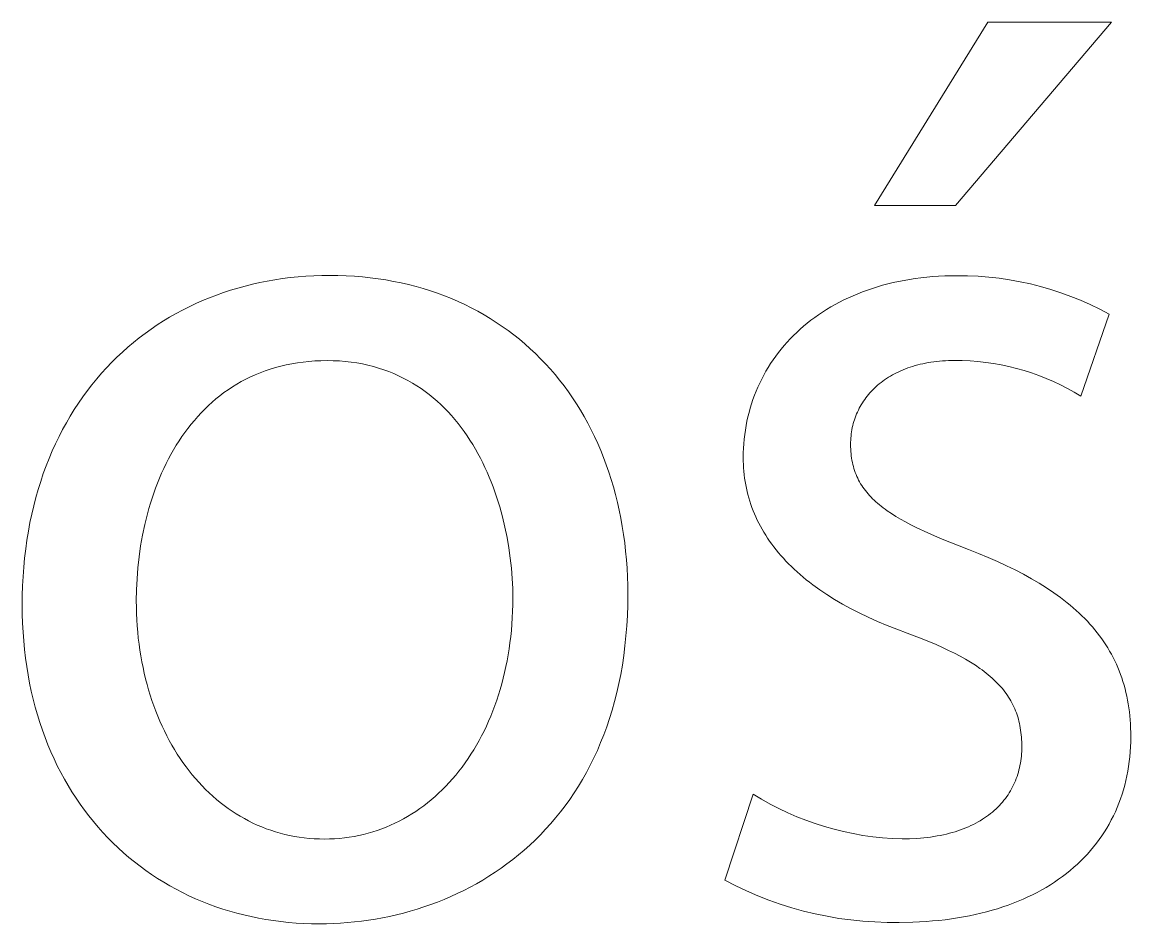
# Model space of a CAD drawing. Header units: millimetres. Extents: x -1421 to 3505, y -683 to 2759.
# Drawn here: x 2267.83 to 2310.52, y -600.79 to -566.07 of the extents above; entities that cross this region are included whole.
import ezdxf

# ---------------------------------------------------------------- set-up
doc = ezdxf.new("R2010")
doc.units = ezdxf.units.MM
doc.header["$MEASUREMENT"] = 0
doc.layers.add('Domyślny', color=7, linetype='Continuous', true_color=0x000000)

msp = doc.modelspace()

# ---------------------------------------------------------------- linework, layer by layer
at = {"layer": 'Domyślny', "color": 18, "lineweight": 15, "true_color": 0x000000}
for p, q in [((2300.648, -573.128), (2305.011, -566.075)), ((2309.784, -566.075), (2303.764, -573.128)), ((2305.011, -566.075), (2309.784, -566.075)), ((2303.764, -573.128), (2300.648, -573.128)), ((2277.558, -575.991), (2277.852, -575.947)), ((2277.852, -575.947), (2278.149, -575.91)), ((2278.149, -575.91), (2278.449, -575.879)), ((2278.449, -575.879), (2278.75, -575.856)), ((2278.75, -575.856), (2279.054, -575.838)), ((2279.054, -575.838), (2279.36, -575.828)), ((2279.36, -575.828), (2279.668, -575.825)), ((2279.668, -575.825), (2279.988, -575.828)), ((2279.988, -575.828), (2280.305, -575.839)), ((2280.305, -575.839), (2280.618, -575.857)), ((2280.618, -575.857), (2280.927, -575.883)), ((2280.927, -575.883), (2281.233, -575.915)), ((2281.233, -575.915), (2281.536, -575.954)), ((2281.536, -575.954), (2281.835, -576)), ((2301.788, -576.016), (2302.002, -575.978)), ((2302.002, -575.978), (2302.22, -575.945)), ((2302.22, -575.945), (2302.44, -575.916)), ((2302.44, -575.916), (2302.664, -575.891)), ((2302.664, -575.891), (2302.891, -575.871)), ((2302.891, -575.871), (2303.121, -575.855)), ((2303.121, -575.855), (2303.355, -575.844)), ((2303.355, -575.844), (2303.591, -575.837)), ((2303.591, -575.837), (2303.83, -575.835)), ((2303.83, -575.835), (2304.237, -575.839)), ((2304.237, -575.839), (2304.643, -575.858)), ((2304.643, -575.858), (2305.049, -575.89)), ((2305.049, -575.89), (2305.453, -575.936)), ((2305.453, -575.936), (2305.856, -575.995)), ((2275.575, -576.484), (2275.849, -576.394)), ((2275.849, -576.394), (2276.127, -576.31)), ((2276.127, -576.31), (2276.407, -576.234)), ((2276.407, -576.234), (2276.691, -576.163)), ((2276.691, -576.163), (2276.977, -576.099)), ((2276.977, -576.099), (2277.266, -576.042)), ((2277.266, -576.042), (2277.558, -575.991)), ((2281.835, -576), (2282.13, -576.053)), ((2282.13, -576.053), (2282.422, -576.113)), ((2282.422, -576.113), (2282.71, -576.18)), ((2282.71, -576.18), (2282.994, -576.253)), ((2282.994, -576.253), (2283.274, -576.333)), ((2283.274, -576.333), (2283.55, -576.42)), ((2300.189, -576.458), (2300.377, -576.389)), ((2300.377, -576.389), (2300.569, -576.324)), ((2300.569, -576.324), (2300.764, -576.263)), ((2300.764, -576.263), (2300.962, -576.206)), ((2300.962, -576.206), (2301.163, -576.152)), ((2301.163, -576.152), (2301.368, -576.103)), ((2301.368, -576.103), (2301.576, -576.057)), ((2301.576, -576.057), (2301.788, -576.016)), ((2305.856, -575.995), (2306.256, -576.068)), ((2306.256, -576.068), (2306.654, -576.154)), ((2306.654, -576.154), (2307.048, -576.254)), ((2307.048, -576.254), (2307.439, -576.366)), ((2307.439, -576.366), (2307.826, -576.492)), ((2274.511, -576.907), (2274.772, -576.792)), ((2274.772, -576.792), (2275.036, -576.683)), ((2275.036, -576.683), (2275.304, -576.58)), ((2275.304, -576.58), (2275.575, -576.484)), ((2283.55, -576.42), (2283.823, -576.513)), ((2283.823, -576.513), (2284.091, -576.612)), ((2284.091, -576.612), (2284.355, -576.718)), ((2284.355, -576.718), (2284.615, -576.83)), ((2284.615, -576.83), (2284.871, -576.949)), ((2299.3, -576.856), (2299.471, -576.769)), ((2299.471, -576.769), (2299.645, -576.686)), ((2299.645, -576.686), (2299.823, -576.606)), ((2299.823, -576.606), (2300.004, -576.53)), ((2300.004, -576.53), (2300.189, -576.458)), ((2307.826, -576.492), (2308.209, -576.631)), ((2308.209, -576.631), (2308.586, -576.782)), ((2308.586, -576.782), (2308.959, -576.946)), ((2273.75, -577.291), (2274, -577.157)), ((2274, -577.157), (2274.253, -577.029)), ((2274.253, -577.029), (2274.511, -576.907)), ((2284.871, -576.949), (2285.122, -577.073)), ((2285.122, -577.073), (2285.37, -577.204)), ((2285.37, -577.204), (2285.612, -577.341)), ((2298.498, -577.338), (2298.651, -577.235)), ((2298.651, -577.235), (2298.808, -577.135)), ((2298.808, -577.135), (2298.968, -577.039)), ((2298.968, -577.039), (2299.132, -576.945)), ((2299.132, -576.945), (2299.3, -576.856)), ((2308.959, -576.946), (2309.325, -577.122)), ((2309.325, -577.122), (2309.686, -577.311)), ((2273.023, -577.731), (2273.262, -577.578)), ((2273.262, -577.578), (2273.504, -577.432)), ((2273.504, -577.432), (2273.75, -577.291)), ((2285.612, -577.341), (2285.851, -577.484)), ((2285.851, -577.484), (2286.085, -577.633)), ((2286.085, -577.633), (2286.314, -577.787)), ((2297.922, -577.78), (2298.061, -577.665)), ((2298.061, -577.665), (2298.203, -577.553)), ((2298.203, -577.553), (2298.349, -577.444)), ((2298.349, -577.444), (2298.498, -577.338)), ((2309.686, -577.311), (2308.603, -580.477)), ((2272.334, -578.226), (2272.56, -578.055)), ((2272.56, -578.055), (2272.789, -577.89)), ((2272.789, -577.89), (2273.023, -577.731)), ((2286.314, -577.787), (2286.539, -577.948)), ((2286.539, -577.948), (2286.76, -578.114)), ((2286.76, -578.114), (2286.975, -578.286)), ((2297.529, -578.141), (2297.656, -578.018)), ((2297.656, -578.018), (2297.787, -577.897)), ((2297.787, -577.897), (2297.922, -577.78)), ((2271.896, -578.586), (2272.113, -578.403)), ((2272.113, -578.403), (2272.334, -578.226)), ((2286.975, -578.286), (2287.186, -578.464)), ((2287.186, -578.464), (2287.392, -578.648)), ((2297.059, -578.661), (2297.171, -578.527)), ((2297.171, -578.527), (2297.286, -578.396)), ((2297.286, -578.396), (2297.406, -578.267)), ((2297.406, -578.267), (2297.529, -578.141)), ((2271.477, -578.97), (2271.684, -578.775)), ((2271.684, -578.775), (2271.896, -578.586)), ((2287.392, -578.648), (2287.593, -578.836)), ((2287.593, -578.836), (2287.789, -579.031)), ((2296.747, -579.077), (2296.847, -578.936)), ((2296.847, -578.936), (2296.951, -578.797)), ((2296.951, -578.797), (2297.059, -578.661)), ((2270.883, -579.59), (2271.076, -579.378)), ((2271.076, -579.378), (2271.274, -579.171)), ((2271.274, -579.171), (2271.477, -578.97)), ((2277.58, -579.372), (2277.38, -579.433)), ((2277.785, -579.317), (2277.58, -579.372)), ((2277.993, -579.268), (2277.785, -579.317)), ((2278.206, -579.226), (2277.993, -579.268)), ((2278.423, -579.19), (2278.206, -579.226)), ((2278.644, -579.16), (2278.423, -579.19)), ((2278.869, -579.136), (2278.644, -579.16)), ((2279.099, -579.119), (2278.869, -579.136)), ((2279.332, -579.109), (2279.099, -579.119)), ((2279.57, -579.105), (2279.332, -579.109)), ((2279.808, -579.109), (2279.57, -579.105)), ((2280.042, -579.12), (2279.808, -579.109)), ((2280.271, -579.138), (2280.042, -579.12)), ((2280.496, -579.164), (2280.271, -579.138)), ((2280.717, -579.196), (2280.496, -579.164)), ((2280.933, -579.235), (2280.717, -579.196)), ((2281.144, -579.281), (2280.933, -579.235)), ((2281.351, -579.333), (2281.144, -579.281)), ((2281.554, -579.392), (2281.351, -579.333)), ((2281.752, -579.457), (2281.554, -579.392)), ((2287.789, -579.031), (2287.981, -579.23)), ((2287.981, -579.23), (2288.167, -579.436)), ((2296.471, -579.513), (2296.559, -579.366)), ((2296.559, -579.366), (2296.651, -579.22)), ((2296.651, -579.22), (2296.747, -579.077)), ((2301.935, -579.389), (2301.844, -579.422)), ((2302.027, -579.357), (2301.935, -579.389)), ((2302.12, -579.327), (2302.027, -579.357)), ((2302.216, -579.298), (2302.12, -579.327)), ((2302.313, -579.272), (2302.216, -579.298)), ((2302.412, -579.247), (2302.313, -579.272)), ((2302.513, -579.224), (2302.412, -579.247)), ((2302.615, -579.202), (2302.513, -579.224)), ((2302.719, -579.183), (2302.615, -579.202)), ((2302.825, -579.166), (2302.719, -579.183)), ((2302.932, -579.15), (2302.825, -579.166)), ((2303.041, -579.137), (2302.932, -579.15)), ((2303.152, -579.125), (2303.041, -579.137)), ((2303.265, -579.116), (2303.152, -579.125)), ((2303.379, -579.108), (2303.265, -579.116)), ((2303.495, -579.103), (2303.379, -579.108)), ((2303.612, -579.1), (2303.495, -579.103)), ((2303.731, -579.099), (2303.612, -579.1)), ((2304.033, -579.102), (2303.731, -579.099)), ((2304.335, -579.115), (2304.033, -579.102)), ((2304.635, -579.139), (2304.335, -579.115)), ((2304.935, -579.172), (2304.635, -579.139)), ((2305.234, -579.215), (2304.935, -579.172)), ((2305.531, -579.268), (2305.234, -579.215)), ((2305.826, -579.331), (2305.531, -579.268)), ((2306.119, -579.403), (2305.826, -579.331)), ((2270.513, -580.033), (2270.695, -579.808)), ((2270.695, -579.808), (2270.883, -579.59)), ((2276.439, -579.821), (2276.263, -579.914)), ((2276.619, -579.732), (2276.439, -579.821)), ((2276.803, -579.649), (2276.619, -579.732)), ((2276.991, -579.571), (2276.803, -579.649)), ((2277.184, -579.499), (2276.991, -579.571)), ((2277.38, -579.433), (2277.184, -579.499)), ((2281.947, -579.527), (2281.752, -579.457)), ((2282.136, -579.604), (2281.947, -579.527)), ((2282.322, -579.687), (2282.136, -579.604)), ((2282.503, -579.775), (2282.322, -579.687)), ((2282.68, -579.869), (2282.503, -579.775)), ((2288.167, -579.436), (2288.348, -579.646)), ((2288.348, -579.646), (2288.524, -579.861)), ((2296.232, -579.969), (2296.308, -579.815)), ((2296.308, -579.815), (2296.387, -579.663)), ((2296.387, -579.663), (2296.471, -579.513)), ((2301.113, -579.797), (2301.041, -579.846)), ((2301.187, -579.749), (2301.113, -579.797)), ((2301.263, -579.703), (2301.187, -579.749)), ((2301.341, -579.658), (2301.263, -579.703)), ((2301.42, -579.615), (2301.341, -579.658)), ((2301.501, -579.573), (2301.42, -579.615)), ((2301.584, -579.533), (2301.501, -579.573)), ((2301.669, -579.495), (2301.584, -579.533)), ((2301.756, -579.458), (2301.669, -579.495)), ((2301.844, -579.422), (2301.756, -579.458)), ((2306.41, -579.485), (2306.119, -579.403)), ((2306.697, -579.577), (2306.41, -579.485)), ((2306.981, -579.678), (2306.697, -579.577)), ((2307.262, -579.789), (2306.981, -579.678)), ((2307.539, -579.908), (2307.262, -579.789)), ((2270.335, -580.262), (2270.513, -580.033)), ((2275.758, -580.226), (2275.598, -580.339)), ((2275.922, -580.117), (2275.758, -580.226)), ((2276.091, -580.013), (2275.922, -580.117)), ((2276.263, -579.914), (2276.091, -580.013)), ((2282.853, -579.968), (2282.68, -579.869)), ((2283.022, -580.072), (2282.853, -579.968)), ((2283.187, -580.182), (2283.022, -580.072)), ((2283.347, -580.296), (2283.187, -580.182)), ((2288.524, -579.861), (2288.695, -580.082)), ((2288.695, -580.082), (2288.86, -580.308)), ((2296.093, -580.283), (2296.16, -580.125)), ((2296.16, -580.125), (2296.232, -579.969)), ((2300.588, -580.227), (2300.53, -580.287)), ((2300.647, -580.169), (2300.588, -580.227)), ((2300.708, -580.112), (2300.647, -580.169)), ((2300.771, -580.056), (2300.708, -580.112)), ((2300.835, -580.002), (2300.771, -580.056)), ((2300.902, -579.949), (2300.835, -580.002)), ((2300.971, -579.897), (2300.902, -579.949)), ((2301.041, -579.846), (2300.971, -579.897)), ((2307.812, -580.037), (2307.539, -579.908)), ((2308.081, -580.175), (2307.812, -580.037)), ((2308.344, -580.321), (2308.081, -580.175)), ((2269.996, -580.739), (2270.163, -580.498)), ((2270.163, -580.498), (2270.335, -580.262)), ((2275.289, -580.58), (2275.14, -580.707)), ((2275.441, -580.457), (2275.289, -580.58)), ((2275.598, -580.339), (2275.441, -580.457)), ((2283.504, -580.415), (2283.347, -580.296)), ((2283.656, -580.539), (2283.504, -580.415)), ((2283.804, -580.668), (2283.656, -580.539)), ((2283.949, -580.8), (2283.804, -580.668)), ((2288.86, -580.308), (2289.021, -580.539)), ((2289.021, -580.539), (2289.176, -580.775)), ((2295.916, -580.767), (2295.97, -580.604)), ((2295.97, -580.604), (2296.029, -580.442)), ((2296.029, -580.442), (2296.093, -580.283)), ((2300.227, -580.668), (2300.184, -580.735)), ((2300.273, -580.602), (2300.227, -580.668)), ((2300.321, -580.536), (2300.273, -580.602)), ((2300.37, -580.472), (2300.321, -580.536)), ((2300.422, -580.409), (2300.37, -580.472)), ((2300.475, -580.348), (2300.422, -580.409)), ((2300.53, -580.287), (2300.475, -580.348)), ((2308.603, -580.477), (2308.344, -580.321)), ((2269.678, -581.238), (2269.834, -580.986)), ((2269.834, -580.986), (2269.996, -580.739)), ((2274.855, -580.975), (2274.718, -581.114)), ((2274.996, -580.839), (2274.855, -580.975)), ((2275.14, -580.707), (2274.996, -580.839)), ((2284.089, -580.937), (2283.949, -580.8)), ((2284.225, -581.079), (2284.089, -580.937)), ((2284.358, -581.224), (2284.225, -581.079)), ((2289.176, -580.775), (2289.325, -581.016)), ((2289.325, -581.016), (2289.469, -581.261)), ((2295.777, -581.266), (2295.819, -581.098)), ((2295.819, -581.098), (2295.865, -580.932)), ((2295.865, -580.932), (2295.916, -580.767)), ((2299.995, -581.085), (2299.963, -581.157)), ((2300.028, -581.013), (2299.995, -581.085)), ((2300.064, -580.942), (2300.028, -581.013)), ((2300.102, -580.872), (2300.064, -580.942)), ((2300.142, -580.803), (2300.102, -580.872)), ((2300.184, -580.735), (2300.142, -580.803)), ((2269.383, -581.76), (2269.528, -581.496)), ((2269.528, -581.496), (2269.678, -581.238)), ((2274.456, -581.406), (2274.33, -581.557)), ((2274.585, -581.258), (2274.456, -581.406)), ((2274.718, -581.114), (2274.585, -581.258)), ((2284.486, -581.372), (2284.358, -581.224)), ((2284.611, -581.525), (2284.486, -581.372)), ((2284.732, -581.681), (2284.611, -581.525)), ((2289.469, -581.261), (2289.608, -581.512)), ((2289.608, -581.512), (2289.741, -581.767)), ((2295.705, -581.607), (2295.739, -581.436)), ((2295.739, -581.436), (2295.777, -581.266)), ((2299.855, -581.456), (2299.834, -581.532)), ((2299.879, -581.38), (2299.855, -581.456)), ((2299.905, -581.305), (2299.879, -581.38)), ((2299.933, -581.231), (2299.905, -581.305)), ((2299.963, -581.157), (2299.933, -581.231)), ((2269.244, -582.029), (2269.383, -581.76)), ((2274.091, -581.871), (2273.977, -582.033)), ((2274.209, -581.713), (2274.091, -581.871)), ((2274.33, -581.557), (2274.209, -581.713)), ((2284.849, -581.84), (2284.732, -581.681)), ((2284.962, -582.003), (2284.849, -581.84)), ((2289.741, -581.767), (2289.868, -582.027)), ((2295.632, -582.127), (2295.652, -581.953)), ((2295.652, -581.953), (2295.676, -581.779)), ((2295.676, -581.779), (2295.705, -581.607)), ((2299.755, -581.925), (2299.746, -582.005)), ((2299.767, -581.845), (2299.755, -581.925)), ((2299.78, -581.766), (2299.767, -581.845)), ((2299.796, -581.687), (2299.78, -581.766)), ((2299.814, -581.61), (2299.796, -581.687)), ((2299.834, -581.532), (2299.814, -581.61)), ((2268.984, -582.584), (2269.111, -582.304)), ((2269.111, -582.304), (2269.244, -582.029)), ((2273.759, -582.367), (2273.657, -582.539)), ((2273.866, -582.199), (2273.759, -582.367)), ((2273.977, -582.033), (2273.866, -582.199)), ((2285.071, -582.169), (2284.962, -582.003)), ((2285.177, -582.337), (2285.071, -582.169)), ((2285.278, -582.509), (2285.177, -582.337)), ((2289.868, -582.027), (2289.99, -582.291)), ((2289.99, -582.291), (2290.106, -582.56)), ((2295.605, -582.481), (2295.616, -582.304)), ((2295.616, -582.304), (2295.632, -582.127)), ((2299.73, -582.248), (2299.729, -582.33)), ((2299.729, -582.33), (2299.73, -582.422)), ((2299.733, -582.166), (2299.73, -582.248)), ((2299.739, -582.085), (2299.733, -582.166)), ((2299.746, -582.005), (2299.739, -582.085)), ((2268.863, -582.869), (2268.984, -582.584)), ((2273.557, -582.714), (2273.462, -582.891)), ((2273.657, -582.539), (2273.557, -582.714)), ((2285.377, -582.683), (2285.278, -582.509)), ((2285.471, -582.86), (2285.377, -582.683)), ((2290.106, -582.56), (2290.216, -582.834)), ((2295.596, -582.839), (2295.598, -582.659)), ((2295.598, -582.659), (2295.605, -582.481)), ((2299.73, -582.422), (2299.733, -582.513)), ((2299.733, -582.513), (2299.739, -582.602)), ((2299.739, -582.602), (2299.746, -582.69)), ((2299.746, -582.69), (2299.756, -582.776)), ((2299.756, -582.776), (2299.767, -582.861)), ((2268.64, -583.456), (2268.749, -583.16)), ((2268.749, -583.16), (2268.863, -582.869)), ((2273.37, -583.072), (2273.282, -583.254)), ((2273.462, -582.891), (2273.37, -583.072)), ((2285.562, -583.039), (2285.471, -582.86)), ((2285.649, -583.22), (2285.562, -583.039)), ((2285.733, -583.404), (2285.649, -583.22)), ((2290.216, -582.834), (2290.32, -583.112)), ((2290.32, -583.112), (2290.419, -583.394)), ((2295.597, -582.972), (2295.596, -582.839)), ((2295.601, -583.105), (2295.597, -582.972)), ((2295.609, -583.237), (2295.601, -583.105)), ((2295.619, -583.368), (2295.609, -583.237)), ((2299.767, -582.861), (2299.781, -582.944)), ((2299.781, -582.944), (2299.797, -583.026)), ((2299.797, -583.026), (2299.815, -583.106)), ((2299.815, -583.106), (2299.836, -583.185)), ((2299.836, -583.185), (2299.858, -583.263)), ((2268.538, -583.758), (2268.64, -583.456)), ((2273.116, -583.628), (2273.039, -583.818)), ((2273.197, -583.44), (2273.116, -583.628)), ((2273.282, -583.254), (2273.197, -583.44)), ((2285.812, -583.589), (2285.733, -583.404)), ((2285.889, -583.776), (2285.812, -583.589)), ((2290.419, -583.394), (2290.511, -583.68)), ((2295.633, -583.499), (2295.619, -583.368)), ((2295.649, -583.629), (2295.633, -583.499)), ((2295.668, -583.758), (2295.649, -583.629)), ((2299.858, -583.263), (2299.883, -583.34)), ((2299.883, -583.34), (2299.91, -583.415)), ((2299.91, -583.415), (2299.939, -583.49)), ((2299.939, -583.49), (2299.97, -583.563)), ((2299.97, -583.563), (2300.003, -583.634)), ((2300.003, -583.634), (2300.039, -583.705)), ((2268.353, -584.377), (2268.442, -584.065)), ((2268.442, -584.065), (2268.538, -583.758)), ((2272.965, -584.01), (2272.895, -584.205)), ((2273.039, -583.818), (2272.965, -584.01)), ((2285.962, -583.965), (2285.889, -583.776)), ((2286.031, -584.155), (2285.962, -583.965)), ((2290.511, -583.68), (2290.598, -583.971)), ((2290.598, -583.971), (2290.678, -584.266)), ((2295.691, -583.886), (2295.668, -583.758)), ((2295.716, -584.013), (2295.691, -583.886)), ((2295.744, -584.14), (2295.716, -584.013)), ((2300.039, -583.705), (2300.076, -583.775)), ((2300.076, -583.775), (2300.116, -583.844)), ((2300.116, -583.844), (2300.159, -583.911)), ((2300.159, -583.911), (2300.203, -583.978)), ((2300.203, -583.978), (2300.249, -584.044)), ((2300.249, -584.044), (2300.298, -584.109)), ((2268.271, -584.694), (2268.353, -584.377)), ((2272.828, -584.401), (2272.765, -584.6)), ((2272.895, -584.205), (2272.828, -584.401)), ((2286.097, -584.347), (2286.031, -584.155)), ((2286.159, -584.54), (2286.097, -584.347)), ((2290.678, -584.266), (2290.753, -584.565)), ((2295.776, -584.266), (2295.744, -584.14)), ((2295.81, -584.391), (2295.776, -584.266)), ((2295.848, -584.516), (2295.81, -584.391)), ((2295.888, -584.639), (2295.848, -584.516)), ((2300.298, -584.109), (2300.349, -584.173)), ((2300.349, -584.173), (2300.403, -584.236)), ((2300.403, -584.236), (2300.458, -584.298)), ((2300.458, -584.298), (2300.516, -584.36)), ((2300.516, -584.36), (2300.576, -584.421)), ((2300.576, -584.421), (2300.638, -584.481)), ((2300.638, -584.481), (2300.703, -584.54)), ((2268.195, -585.016), (2268.271, -584.694)), ((2272.706, -584.8), (2272.65, -585.001)), ((2272.765, -584.6), (2272.706, -584.8)), ((2286.218, -584.735), (2286.159, -584.54)), ((2286.326, -585.126), (2286.218, -584.735)), ((2290.753, -584.565), (2290.821, -584.869)), ((2290.821, -584.869), (2290.883, -585.176)), ((2295.931, -584.762), (2295.888, -584.639)), ((2295.978, -584.884), (2295.931, -584.762)), ((2296.028, -585.005), (2295.978, -584.884)), ((2300.703, -584.54), (2300.769, -584.599)), ((2300.769, -584.599), (2300.838, -584.657)), ((2300.838, -584.657), (2300.91, -584.715)), ((2300.91, -584.715), (2300.983, -584.772)), ((2300.983, -584.772), (2301.059, -584.828)), ((2301.059, -584.828), (2301.137, -584.884)), ((2301.137, -584.884), (2301.3, -584.995)), ((2268.064, -585.677), (2268.126, -585.344)), ((2268.126, -585.344), (2268.195, -585.016)), ((2272.597, -585.204), (2272.549, -585.409)), ((2272.65, -585.001), (2272.597, -585.204)), ((2286.42, -585.52), (2286.326, -585.126)), ((2290.883, -585.176), (2290.938, -585.487)), ((2296.08, -585.126), (2296.028, -585.005)), ((2296.136, -585.245), (2296.08, -585.126)), ((2296.195, -585.364), (2296.136, -585.245)), ((2296.257, -585.481), (2296.195, -585.364)), ((2301.3, -584.995), (2301.473, -585.104)), ((2301.473, -585.104), (2301.654, -585.212)), ((2301.654, -585.212), (2301.845, -585.318)), ((2301.845, -585.318), (2302.045, -585.424)), ((2268.009, -586.015), (2268.064, -585.677)), ((2272.549, -585.409), (2272.461, -585.822)), ((2286.502, -585.915), (2286.42, -585.52)), ((2290.938, -585.487), (2290.988, -585.802)), ((2296.321, -585.598), (2296.257, -585.481)), ((2296.389, -585.714), (2296.321, -585.598)), ((2296.461, -585.829), (2296.389, -585.714)), ((2302.045, -585.424), (2302.255, -585.53)), ((2302.255, -585.53), (2302.702, -585.739)), ((2302.702, -585.739), (2303.187, -585.95)), ((2267.961, -586.358), (2268.009, -586.015)), ((2272.461, -585.822), (2272.387, -586.239)), ((2286.57, -586.311), (2286.502, -585.915)), ((2290.988, -585.802), (2291.03, -586.121)), ((2291.03, -586.121), (2291.067, -586.443)), ((2296.535, -585.943), (2296.461, -585.829)), ((2296.612, -586.056), (2296.535, -585.943)), ((2296.693, -586.169), (2296.612, -586.056)), ((2296.776, -586.28), (2296.693, -586.169)), ((2303.187, -585.95), (2304.273, -586.382)), ((2267.92, -586.706), (2267.961, -586.358)), ((2272.387, -586.239), (2272.327, -586.659)), ((2286.625, -586.706), (2286.57, -586.311)), ((2291.067, -586.443), (2291.097, -586.77)), ((2296.863, -586.39), (2296.776, -586.28)), ((2296.953, -586.5), (2296.863, -586.39)), ((2297.045, -586.608), (2296.953, -586.5)), ((2297.142, -586.716), (2297.045, -586.608)), ((2304.273, -586.382), (2304.654, -586.532)), ((2304.654, -586.532), (2305.024, -586.686)), ((2267.86, -587.417), (2267.886, -587.059)), ((2267.886, -587.059), (2267.92, -586.706)), ((2272.327, -586.659), (2272.281, -587.082)), ((2286.667, -587.1), (2286.625, -586.706)), ((2291.097, -586.77), (2291.12, -587.1)), ((2297.241, -586.822), (2297.142, -586.716)), ((2297.343, -586.928), (2297.241, -586.822)), ((2297.449, -587.033), (2297.343, -586.928)), ((2297.557, -587.136), (2297.449, -587.033)), ((2305.024, -586.686), (2305.382, -586.843)), ((2305.382, -586.843), (2305.728, -587.003)), ((2305.728, -587.003), (2306.062, -587.166)), ((2267.841, -587.78), (2267.86, -587.417)), ((2272.248, -587.507), (2272.228, -587.932)), ((2272.281, -587.082), (2272.248, -587.507)), ((2286.698, -587.49), (2286.667, -587.1)), ((2286.716, -587.877), (2286.698, -587.49)), ((2291.12, -587.1), (2291.137, -587.433)), ((2291.137, -587.433), (2291.147, -587.77)), ((2297.669, -587.239), (2297.557, -587.136)), ((2297.784, -587.34), (2297.669, -587.239)), ((2297.903, -587.441), (2297.784, -587.34)), ((2298.024, -587.541), (2297.903, -587.441)), ((2306.062, -587.166), (2306.384, -587.333)), ((2306.384, -587.333), (2306.695, -587.505)), ((2306.695, -587.505), (2306.993, -587.68)), ((2267.829, -588.148), (2267.841, -587.78)), ((2272.228, -587.932), (2272.221, -588.357)), ((2286.722, -588.258), (2286.716, -587.877)), ((2291.147, -587.77), (2291.15, -588.111)), ((2298.149, -587.639), (2298.024, -587.541)), ((2298.276, -587.736), (2298.149, -587.639)), ((2298.542, -587.928), (2298.276, -587.736)), ((2298.82, -588.116), (2298.542, -587.928)), ((2306.993, -587.68), (2307.279, -587.859)), ((2307.279, -587.859), (2307.554, -588.043)), ((2267.825, -588.521), (2267.829, -588.148)), ((2272.221, -588.357), (2272.224, -588.6)), ((2286.719, -588.509), (2286.722, -588.258)), ((2291.15, -588.111), (2291.146, -588.521)), ((2299.111, -588.299), (2298.82, -588.116)), ((2299.415, -588.477), (2299.111, -588.299)), ((2307.554, -588.043), (2307.816, -588.232)), ((2307.816, -588.232), (2307.943, -588.328)), ((2307.943, -588.328), (2308.067, -588.425)), ((2267.829, -588.872), (2267.825, -588.521)), ((2272.224, -588.6), (2272.23, -588.842)), ((2286.701, -589.005), (2286.713, -588.758)), ((2286.713, -588.758), (2286.719, -588.509)), ((2291.146, -588.521), (2291.133, -588.923)), ((2299.732, -588.651), (2299.415, -588.477)), ((2300.062, -588.821), (2299.732, -588.651)), ((2308.067, -588.425), (2308.187, -588.524)), ((2308.187, -588.524), (2308.305, -588.623)), ((2308.305, -588.623), (2308.42, -588.725)), ((2308.42, -588.725), (2308.531, -588.827)), ((2267.84, -589.218), (2267.829, -588.872)), ((2272.23, -588.842), (2272.241, -589.082)), ((2272.241, -589.082), (2272.256, -589.319)), ((2286.686, -589.249), (2286.701, -589.005)), ((2291.133, -588.923), (2291.111, -589.319)), ((2300.405, -588.985), (2300.062, -588.821)), ((2300.762, -589.145), (2300.405, -588.985)), ((2301.132, -589.301), (2300.762, -589.145)), ((2308.531, -588.827), (2308.64, -588.931)), ((2308.64, -588.931), (2308.745, -589.036)), ((2308.745, -589.036), (2308.848, -589.142)), ((2308.848, -589.142), (2308.948, -589.25)), ((2267.858, -589.561), (2267.84, -589.218)), ((2267.883, -589.899), (2267.858, -589.561)), ((2272.256, -589.319), (2272.276, -589.555)), ((2272.276, -589.555), (2272.299, -589.788)), ((2286.641, -589.73), (2286.666, -589.491)), ((2286.666, -589.491), (2286.686, -589.249)), ((2291.111, -589.319), (2291.08, -589.707)), ((2301.514, -589.451), (2301.132, -589.301)), ((2301.911, -589.597), (2301.514, -589.451)), ((2302.487, -589.818), (2301.911, -589.597)), ((2308.948, -589.25), (2309.044, -589.359)), ((2309.044, -589.359), (2309.138, -589.47)), ((2309.138, -589.47), (2309.228, -589.583)), ((2309.228, -589.583), (2309.315, -589.696)), ((2267.915, -590.233), (2267.883, -589.899)), ((2272.299, -589.788), (2272.327, -590.019)), ((2272.327, -590.019), (2272.359, -590.248)), ((2286.58, -590.201), (2286.612, -589.967)), ((2286.612, -589.967), (2286.641, -589.73)), ((2291.08, -589.707), (2291.041, -590.088)), ((2303.019, -590.039), (2302.487, -589.818)), ((2303.268, -590.15), (2303.019, -590.039)), ((2309.315, -589.696), (2309.4, -589.812)), ((2309.4, -589.812), (2309.481, -589.928)), ((2309.481, -589.928), (2309.559, -590.047)), ((2309.559, -590.047), (2309.635, -590.167)), ((2267.954, -590.563), (2267.915, -590.233)), ((2272.359, -590.248), (2272.395, -590.475)), ((2272.395, -590.475), (2272.435, -590.699)), ((2286.501, -590.662), (2286.543, -590.433)), ((2286.543, -590.433), (2286.58, -590.201)), ((2290.994, -590.462), (2290.939, -590.829)), ((2291.041, -590.088), (2290.994, -590.462)), ((2303.506, -590.262), (2303.268, -590.15)), ((2303.733, -590.375), (2303.506, -590.262)), ((2303.95, -590.489), (2303.733, -590.375)), ((2304.156, -590.603), (2303.95, -590.489)), ((2309.635, -590.167), (2309.707, -590.288)), ((2309.707, -590.288), (2309.776, -590.412)), ((2309.776, -590.412), (2309.842, -590.536)), ((2268, -590.888), (2267.954, -590.563)), ((2268.052, -591.209), (2268, -590.888)), ((2272.435, -590.699), (2272.479, -590.921)), ((2272.479, -590.921), (2272.526, -591.14)), ((2286.407, -591.111), (2286.456, -590.888)), ((2286.456, -590.888), (2286.501, -590.662)), ((2290.939, -590.829), (2290.876, -591.189)), ((2304.351, -590.719), (2304.156, -590.603)), ((2304.537, -590.837), (2304.351, -590.719)), ((2304.712, -590.956), (2304.537, -590.837)), ((2309.842, -590.536), (2309.905, -590.663)), ((2309.905, -590.663), (2309.965, -590.791)), ((2309.965, -590.791), (2310.022, -590.921)), ((2310.022, -590.921), (2310.076, -591.053)), ((2268.111, -591.526), (2268.052, -591.209)), ((2272.526, -591.14), (2272.578, -591.356)), ((2286.296, -591.55), (2286.353, -591.332)), ((2286.353, -591.332), (2286.407, -591.111)), ((2290.876, -591.189), (2290.805, -591.542)), ((2304.796, -591.017), (2304.712, -590.956)), ((2304.878, -591.078), (2304.796, -591.017)), ((2304.957, -591.139), (2304.878, -591.078)), ((2305.034, -591.201), (2304.957, -591.139)), ((2305.108, -591.263), (2305.034, -591.201)), ((2305.18, -591.326), (2305.108, -591.263)), ((2305.249, -591.39), (2305.18, -591.326)), ((2310.076, -591.053), (2310.127, -591.186)), ((2310.127, -591.186), (2310.175, -591.322)), ((2310.175, -591.322), (2310.22, -591.459)), ((2268.177, -591.838), (2268.111, -591.526)), ((2272.578, -591.356), (2272.634, -591.57)), ((2272.634, -591.57), (2272.693, -591.781)), ((2286.17, -591.976), (2286.235, -591.764)), ((2286.235, -591.764), (2286.296, -591.55)), ((2290.805, -591.542), (2290.727, -591.887)), ((2305.316, -591.454), (2305.249, -591.39)), ((2305.381, -591.519), (2305.316, -591.454)), ((2305.444, -591.585), (2305.381, -591.519)), ((2305.504, -591.651), (2305.444, -591.585)), ((2305.562, -591.718), (2305.504, -591.651)), ((2305.617, -591.786), (2305.562, -591.718)), ((2310.22, -591.459), (2310.261, -591.598)), ((2310.261, -591.598), (2310.3, -591.739)), ((2310.3, -591.739), (2310.335, -591.881)), ((2268.25, -592.146), (2268.177, -591.838)), ((2268.328, -592.449), (2268.25, -592.146)), ((2272.693, -591.781), (2272.757, -591.99)), ((2272.757, -591.99), (2272.824, -592.195)), ((2272.824, -592.195), (2272.895, -592.398)), ((2286.029, -592.39), (2286.101, -592.185)), ((2286.101, -592.185), (2286.17, -591.976)), ((2290.727, -591.887), (2290.641, -592.226)), ((2305.67, -591.854), (2305.617, -591.786)), ((2305.721, -591.924), (2305.67, -591.854)), ((2305.77, -591.994), (2305.721, -591.924)), ((2305.817, -592.065), (2305.77, -591.994)), ((2305.861, -592.136), (2305.817, -592.065)), ((2305.904, -592.209), (2305.861, -592.136)), ((2310.335, -591.881), (2310.368, -592.026)), ((2310.368, -592.026), (2310.397, -592.173)), ((2310.397, -592.173), (2310.423, -592.321)), ((2268.413, -592.747), (2268.328, -592.449)), ((2272.895, -592.398), (2272.969, -592.598)), ((2272.969, -592.598), (2273.047, -592.795)), ((2285.873, -592.792), (2285.952, -592.593)), ((2285.952, -592.593), (2286.029, -592.39)), ((2290.548, -592.558), (2290.447, -592.882)), ((2290.641, -592.226), (2290.548, -592.558)), ((2305.944, -592.283), (2305.904, -592.209)), ((2305.982, -592.357), (2305.944, -592.283)), ((2306.018, -592.432), (2305.982, -592.357)), ((2306.052, -592.509), (2306.018, -592.432)), ((2306.083, -592.586), (2306.052, -592.509)), ((2306.113, -592.664), (2306.083, -592.586)), ((2310.423, -592.321), (2310.446, -592.472)), ((2310.446, -592.472), (2310.467, -592.624)), ((2310.467, -592.624), (2310.484, -592.779)), ((2268.505, -593.041), (2268.413, -592.747)), ((2268.602, -593.33), (2268.505, -593.041)), ((2273.047, -592.795), (2273.129, -592.988)), ((2273.129, -592.988), (2273.214, -593.179)), ((2285.702, -593.18), (2285.789, -592.988)), ((2285.789, -592.988), (2285.873, -592.792)), ((2290.447, -592.882), (2290.34, -593.2)), ((2306.141, -592.744), (2306.113, -592.664)), ((2306.166, -592.824), (2306.141, -592.744)), ((2306.19, -592.906), (2306.166, -592.824)), ((2306.212, -592.988), (2306.19, -592.906)), ((2306.231, -593.072), (2306.212, -592.988)), ((2310.484, -592.779), (2310.497, -592.935)), ((2310.497, -592.935), (2310.508, -593.094)), ((2268.706, -593.614), (2268.602, -593.33)), ((2273.214, -593.179), (2273.303, -593.366)), ((2273.303, -593.366), (2273.395, -593.55)), ((2285.518, -593.555), (2285.612, -593.369)), ((2285.612, -593.369), (2285.702, -593.18)), ((2290.34, -593.2), (2290.226, -593.511)), ((2306.249, -593.157), (2306.231, -593.072)), ((2306.265, -593.243), (2306.249, -593.157)), ((2306.279, -593.33), (2306.265, -593.243)), ((2306.29, -593.419), (2306.279, -593.33)), ((2306.3, -593.509), (2306.29, -593.419)), ((2310.508, -593.094), (2310.516, -593.255)), ((2310.516, -593.255), (2310.521, -593.418)), ((2310.521, -593.418), (2310.522, -593.583)), ((2268.815, -593.893), (2268.706, -593.614)), ((2268.931, -594.168), (2268.815, -593.893)), ((2273.395, -593.55), (2273.491, -593.731)), ((2273.491, -593.731), (2273.59, -593.908)), ((2273.59, -593.908), (2273.692, -594.082)), ((2285.319, -593.916), (2285.42, -593.737)), ((2285.42, -593.737), (2285.518, -593.555)), ((2290.104, -593.815), (2289.977, -594.112)), ((2290.226, -593.511), (2290.104, -593.815)), ((2306.309, -593.599), (2306.3, -593.509)), ((2306.315, -593.692), (2306.309, -593.599)), ((2306.32, -593.785), (2306.315, -593.692)), ((2306.322, -593.88), (2306.32, -593.785)), ((2306.323, -593.976), (2306.322, -593.88)), ((2310.52, -593.779), (2310.513, -593.973)), ((2310.522, -593.583), (2310.52, -593.779)), ((2269.052, -594.438), (2268.931, -594.168)), ((2273.692, -594.082), (2273.798, -594.252)), ((2273.798, -594.252), (2273.907, -594.419)), ((2284.997, -594.43), (2285.108, -594.262)), ((2285.108, -594.262), (2285.215, -594.091)), ((2285.215, -594.091), (2285.319, -593.916)), ((2289.977, -594.112), (2289.843, -594.402)), ((2306.306, -594.34), (2306.313, -594.25)), ((2306.313, -594.25), (2306.319, -594.16)), ((2306.319, -594.16), (2306.322, -594.068)), ((2306.322, -594.068), (2306.323, -593.976)), ((2310.501, -594.165), (2310.484, -594.355)), ((2310.513, -593.973), (2310.501, -594.165)), ((2269.179, -594.703), (2269.052, -594.438)), ((2269.312, -594.962), (2269.179, -594.703)), ((2273.907, -594.419), (2274.019, -594.582)), ((2274.019, -594.582), (2274.135, -594.742)), ((2274.135, -594.742), (2274.253, -594.897)), ((2284.647, -594.91), (2284.767, -594.753)), ((2284.767, -594.753), (2284.883, -594.593)), ((2284.883, -594.593), (2284.997, -594.43)), ((2289.702, -594.685), (2289.556, -594.962)), ((2289.843, -594.402), (2289.702, -594.685)), ((2306.235, -594.78), (2306.254, -594.694)), ((2306.254, -594.694), (2306.27, -594.606)), ((2306.27, -594.606), (2306.284, -594.519)), ((2306.284, -594.519), (2306.296, -594.43)), ((2306.296, -594.43), (2306.306, -594.34)), ((2310.437, -594.729), (2310.407, -594.913)), ((2310.463, -594.543), (2310.437, -594.729)), ((2310.484, -594.355), (2310.463, -594.543)), ((2269.451, -595.217), (2269.312, -594.962)), ((2274.253, -594.897), (2274.375, -595.049)), ((2274.375, -595.049), (2274.5, -595.197)), ((2284.398, -595.21), (2284.524, -595.062)), ((2284.524, -595.062), (2284.647, -594.91)), ((2289.556, -594.962), (2289.403, -595.232)), ((2306.109, -595.199), (2306.139, -595.117)), ((2306.139, -595.117), (2306.166, -595.034)), ((2306.166, -595.034), (2306.191, -594.95)), ((2306.191, -594.95), (2306.214, -594.866)), ((2306.214, -594.866), (2306.235, -594.78)), ((2310.372, -595.096), (2310.332, -595.275)), ((2310.407, -594.913), (2310.372, -595.096)), ((2269.595, -595.467), (2269.451, -595.217)), ((2269.744, -595.711), (2269.595, -595.467)), ((2274.5, -595.197), (2274.628, -595.341)), ((2274.628, -595.341), (2274.758, -595.481)), ((2274.758, -595.481), (2274.892, -595.617)), ((2274.892, -595.617), (2275.029, -595.749)), ((2284.002, -595.63), (2284.137, -595.494)), ((2284.137, -595.494), (2284.269, -595.354)), ((2284.269, -595.354), (2284.398, -595.21)), ((2289.245, -595.495), (2289.081, -595.751)), ((2289.403, -595.232), (2289.245, -595.495)), ((2305.885, -595.67), (2305.928, -595.594)), ((2305.928, -595.594), (2305.969, -595.517)), ((2305.969, -595.517), (2306.007, -595.439)), ((2306.007, -595.439), (2306.043, -595.36)), ((2306.043, -595.36), (2306.077, -595.28)), ((2306.077, -595.28), (2306.109, -595.199)), ((2310.287, -595.453), (2310.239, -595.629)), ((2310.332, -595.275), (2310.287, -595.453)), ((2269.899, -595.951), (2269.744, -595.711)), ((2270.059, -596.185), (2269.899, -595.951)), ((2275.029, -595.749), (2275.168, -595.877)), ((2275.168, -595.877), (2275.311, -596)), ((2275.311, -596), (2275.456, -596.119)), ((2283.436, -596.131), (2283.582, -596.012)), ((2283.582, -596.012), (2283.725, -595.889)), ((2283.725, -595.889), (2283.865, -595.762)), ((2283.865, -595.762), (2284.002, -595.63)), ((2288.911, -596.001), (2288.736, -596.243)), ((2289.081, -595.751), (2288.911, -596.001)), ((2294.89, -599.11), (2295.973, -595.797)), ((2295.973, -595.797), (2296.297, -595.993)), ((2296.297, -595.993), (2296.628, -596.178)), ((2305.58, -596.101), (2305.637, -596.032)), ((2305.637, -596.032), (2305.691, -595.962)), ((2305.691, -595.962), (2305.743, -595.891)), ((2305.743, -595.891), (2305.792, -595.819)), ((2305.792, -595.819), (2305.84, -595.745)), ((2305.84, -595.745), (2305.885, -595.67)), ((2310.127, -595.973), (2310.065, -596.141)), ((2310.185, -595.802), (2310.127, -595.973)), ((2310.239, -595.629), (2310.185, -595.802)), ((2270.224, -596.414), (2270.059, -596.185)), ((2270.395, -596.638), (2270.224, -596.414)), ((2275.456, -596.119), (2275.604, -596.234)), ((2275.604, -596.234), (2275.754, -596.344)), ((2275.754, -596.344), (2275.907, -596.45)), ((2275.907, -596.45), (2276.063, -596.551)), ((2282.829, -596.561), (2282.985, -596.46)), ((2282.985, -596.46), (2283.138, -596.355)), ((2283.138, -596.355), (2283.288, -596.245)), ((2283.288, -596.245), (2283.436, -596.131)), ((2288.736, -596.243), (2288.556, -596.48)), ((2296.628, -596.178), (2296.965, -596.352)), ((2296.965, -596.352), (2297.308, -596.515)), ((2305.193, -596.486), (2305.264, -596.425)), ((2305.264, -596.425), (2305.331, -596.363)), ((2305.331, -596.363), (2305.397, -596.3)), ((2305.397, -596.3), (2305.46, -596.235)), ((2305.46, -596.235), (2305.521, -596.169)), ((2305.521, -596.169), (2305.58, -596.101)), ((2309.926, -596.472), (2309.85, -596.633)), ((2309.998, -596.308), (2309.926, -596.472)), ((2310.065, -596.141), (2309.998, -596.308)), ((2270.57, -596.856), (2270.395, -596.638)), ((2270.751, -597.069), (2270.57, -596.856)), ((2276.063, -596.551), (2276.222, -596.648)), ((2276.222, -596.648), (2276.383, -596.74)), ((2276.383, -596.74), (2276.546, -596.827)), ((2276.546, -596.827), (2276.712, -596.909)), ((2282.183, -596.916), (2282.348, -596.834)), ((2282.348, -596.834), (2282.511, -596.748)), ((2282.511, -596.748), (2282.671, -596.657)), ((2282.671, -596.657), (2282.829, -596.561)), ((2288.37, -596.709), (2288.18, -596.933)), ((2288.556, -596.48), (2288.37, -596.709)), ((2297.308, -596.515), (2297.655, -596.666)), ((2297.655, -596.666), (2298.008, -596.805)), ((2298.008, -596.805), (2298.365, -596.932)), ((2304.549, -596.917), (2304.638, -596.869)), ((2304.638, -596.869), (2304.724, -596.819)), ((2304.724, -596.819), (2304.808, -596.767)), ((2304.808, -596.767), (2304.89, -596.714)), ((2304.89, -596.714), (2304.969, -596.659)), ((2304.969, -596.659), (2305.046, -596.603)), ((2305.046, -596.603), (2305.121, -596.545)), ((2305.121, -596.545), (2305.193, -596.486)), ((2309.77, -596.792), (2309.685, -596.948)), ((2309.85, -596.633), (2309.77, -596.792)), ((2270.936, -597.277), (2270.751, -597.069)), ((2271.127, -597.479), (2270.936, -597.277)), ((2276.712, -596.909), (2276.881, -596.987)), ((2276.881, -596.987), (2277.052, -597.059)), ((2277.052, -597.059), (2277.225, -597.127)), ((2277.225, -597.127), (2277.4, -597.189)), ((2277.4, -597.189), (2277.578, -597.247)), ((2277.578, -597.247), (2277.758, -597.299)), ((2277.758, -597.299), (2277.94, -597.346)), ((2280.97, -597.348), (2281.149, -597.302)), ((2281.149, -597.302), (2281.327, -597.25)), ((2281.327, -597.25), (2281.502, -597.193)), ((2281.502, -597.193), (2281.676, -597.132)), ((2281.676, -597.132), (2281.847, -597.065)), ((2281.847, -597.065), (2282.016, -596.993)), ((2282.016, -596.993), (2282.183, -596.916)), ((2287.985, -597.149), (2287.785, -597.359)), ((2288.18, -596.933), (2287.985, -597.149)), ((2298.365, -596.932), (2298.727, -597.047)), ((2298.727, -597.047), (2299.092, -597.15)), ((2299.092, -597.15), (2299.46, -597.24)), ((2299.46, -597.24), (2299.831, -597.318)), ((2299.831, -597.318), (2300.204, -597.384)), ((2303.419, -597.334), (2303.534, -597.306)), ((2303.534, -597.306), (2303.646, -597.275)), ((2303.646, -597.275), (2303.756, -597.242)), ((2303.756, -597.242), (2303.863, -597.208)), ((2303.863, -597.208), (2303.968, -597.172)), ((2303.968, -597.172), (2304.071, -597.134)), ((2304.071, -597.134), (2304.171, -597.094)), ((2304.171, -597.094), (2304.269, -597.052)), ((2304.269, -597.052), (2304.365, -597.009)), ((2304.365, -597.009), (2304.458, -596.964)), ((2304.458, -596.964), (2304.549, -596.917)), ((2309.502, -597.253), (2309.404, -597.402)), ((2309.596, -597.102), (2309.502, -597.253)), ((2309.685, -596.948), (2309.596, -597.102)), ((2271.321, -597.675), (2271.127, -597.479)), ((2271.521, -597.866), (2271.321, -597.675)), ((2277.94, -597.346), (2278.125, -597.388)), ((2278.125, -597.388), (2278.311, -597.424)), ((2278.311, -597.424), (2278.499, -597.455)), ((2278.499, -597.455), (2278.69, -597.48)), ((2278.69, -597.48), (2278.882, -597.5)), ((2278.882, -597.5), (2279.077, -597.514)), ((2279.077, -597.514), (2279.273, -597.523)), ((2279.273, -597.523), (2279.471, -597.526)), ((2279.471, -597.526), (2279.665, -597.523)), ((2279.665, -597.523), (2279.856, -597.515)), ((2279.856, -597.515), (2280.046, -597.5)), ((2280.046, -597.5), (2280.234, -597.481)), ((2280.234, -597.481), (2280.421, -597.456)), ((2280.421, -597.456), (2280.606, -597.425)), ((2280.606, -597.425), (2280.789, -597.389)), ((2280.789, -597.389), (2280.97, -597.348)), ((2287.58, -597.563), (2287.372, -597.76)), ((2287.785, -597.359), (2287.58, -597.563)), ((2300.204, -597.384), (2300.58, -597.437)), ((2300.58, -597.437), (2300.957, -597.477)), ((2300.957, -597.477), (2301.335, -597.505)), ((2301.335, -597.505), (2301.714, -597.519)), ((2301.714, -597.519), (2302.003, -597.515)), ((2302.003, -597.515), (2302.282, -597.501)), ((2302.282, -597.501), (2302.418, -597.491)), ((2302.418, -597.491), (2302.551, -597.479)), ((2302.551, -597.479), (2302.683, -597.464)), ((2302.683, -597.464), (2302.811, -597.448)), ((2302.811, -597.448), (2302.938, -597.429)), ((2302.938, -597.429), (2303.062, -597.408)), ((2303.062, -597.408), (2303.183, -597.386)), ((2303.183, -597.386), (2303.303, -597.361)), ((2303.303, -597.361), (2303.419, -597.334)), ((2309.195, -597.691), (2309.084, -597.831)), ((2309.302, -597.548), (2309.195, -597.691)), ((2309.404, -597.402), (2309.302, -597.548)), ((2271.725, -598.052), (2271.521, -597.866)), ((2271.934, -598.231), (2271.725, -598.052)), ((2286.942, -598.134), (2286.721, -598.312)), ((2287.159, -597.95), (2286.942, -598.134)), ((2287.372, -597.76), (2287.159, -597.95)), ((2308.85, -598.103), (2308.726, -598.235)), ((2308.969, -597.969), (2308.85, -598.103)), ((2309.084, -597.831), (2308.969, -597.969)), ((2272.147, -598.406), (2271.934, -598.231)), ((2272.364, -598.574), (2272.147, -598.406)), ((2272.586, -598.736), (2272.364, -598.574)), ((2286.496, -598.483), (2286.268, -598.648)), ((2286.721, -598.312), (2286.496, -598.483)), ((2308.466, -598.49), (2308.329, -598.613)), ((2308.598, -598.364), (2308.466, -598.49)), ((2308.726, -598.235), (2308.598, -598.364)), ((2272.812, -598.893), (2272.586, -598.736)), ((2273.042, -599.044), (2272.812, -598.893)), ((2285.801, -598.959), (2285.562, -599.105)), ((2286.036, -598.807), (2285.801, -598.959)), ((2286.268, -598.648), (2286.036, -598.807)), ((2307.895, -598.964), (2307.742, -599.074)), ((2308.044, -598.85), (2307.895, -598.964)), ((2308.189, -598.733), (2308.044, -598.85)), ((2308.329, -598.613), (2308.189, -598.733)), ((2273.276, -599.189), (2273.042, -599.044)), ((2273.514, -599.328), (2273.276, -599.189)), ((2273.755, -599.461), (2273.514, -599.328)), ((2274.001, -599.588), (2273.755, -599.461)), ((2285.077, -599.378), (2284.83, -599.506)), ((2285.321, -599.245), (2285.077, -599.378)), ((2285.562, -599.105), (2285.321, -599.245)), ((2295.304, -599.324), (2294.89, -599.11)), ((2295.724, -599.523), (2295.304, -599.324)), ((2307.259, -599.387), (2307.09, -599.484)), ((2307.424, -599.286), (2307.259, -599.387)), ((2307.585, -599.182), (2307.424, -599.286)), ((2307.742, -599.074), (2307.585, -599.182)), ((2274.25, -599.709), (2274.001, -599.588)), ((2274.503, -599.823), (2274.25, -599.709)), ((2274.759, -599.932), (2274.503, -599.823)), ((2284.074, -599.85), (2283.818, -599.953)), ((2284.328, -599.742), (2284.074, -599.85)), ((2284.58, -599.627), (2284.328, -599.742)), ((2284.83, -599.506), (2284.58, -599.627)), ((2296.151, -599.707), (2295.724, -599.523)), ((2296.584, -599.877), (2296.151, -599.707)), ((2297.023, -600.032), (2296.584, -599.877)), ((2306.373, -599.841), (2306.183, -599.921)), ((2306.558, -599.757), (2306.373, -599.841)), ((2306.739, -599.669), (2306.558, -599.757)), ((2306.916, -599.579), (2306.739, -599.669)), ((2307.09, -599.484), (2306.916, -599.579)), ((2275.019, -600.034), (2274.759, -599.932)), ((2275.282, -600.13), (2275.019, -600.034)), ((2275.549, -600.22), (2275.282, -600.13)), ((2275.818, -600.303), (2275.549, -600.22)), ((2276.091, -600.38), (2275.818, -600.303)), ((2282.773, -600.304), (2282.509, -600.376)), ((2283.037, -600.225), (2282.773, -600.304)), ((2283.299, -600.14), (2283.037, -600.225)), ((2283.559, -600.05), (2283.299, -600.14)), ((2283.818, -599.953), (2283.559, -600.05)), ((2297.467, -600.172), (2297.023, -600.032)), ((2297.915, -600.297), (2297.467, -600.172)), ((2298.367, -600.406), (2297.915, -600.297)), ((2305.179, -600.27), (2304.966, -600.328)), ((2305.388, -600.207), (2305.179, -600.27)), ((2305.592, -600.141), (2305.388, -600.207)), ((2305.793, -600.072), (2305.592, -600.141)), ((2305.99, -599.998), (2305.793, -600.072)), ((2306.183, -599.921), (2305.99, -599.998)), ((2276.367, -600.45), (2276.091, -600.38)), ((2276.646, -600.514), (2276.367, -600.45)), ((2276.927, -600.572), (2276.646, -600.514)), ((2277.212, -600.622), (2276.927, -600.572)), ((2277.499, -600.667), (2277.212, -600.622)), ((2277.789, -600.704), (2277.499, -600.667)), ((2278.081, -600.735), (2277.789, -600.704)), ((2278.376, -600.759), (2278.081, -600.735)), ((2280.628, -600.719), (2280.357, -600.745)), ((2280.898, -600.687), (2280.628, -600.719)), ((2281.168, -600.65), (2280.898, -600.687)), ((2281.438, -600.607), (2281.168, -600.65)), ((2281.707, -600.558), (2281.438, -600.607)), ((2281.975, -600.503), (2281.707, -600.558)), ((2282.242, -600.443), (2281.975, -600.503)), ((2282.509, -600.376), (2282.242, -600.443)), ((2298.822, -600.5), (2298.367, -600.406)), ((2299.281, -600.579), (2298.822, -600.5)), ((2299.742, -600.641), (2299.281, -600.579)), ((2300.205, -600.688), (2299.742, -600.641)), ((2300.669, -600.719), (2300.205, -600.688)), ((2301.134, -600.735), (2300.669, -600.719)), ((2301.599, -600.734), (2301.134, -600.735)), ((2302.124, -600.726), (2301.599, -600.734)), ((2302.635, -600.7), (2302.124, -600.726)), ((2302.884, -600.681), (2302.635, -600.7)), ((2303.131, -600.658), (2302.884, -600.681)), ((2303.373, -600.631), (2303.131, -600.658)), ((2303.612, -600.599), (2303.373, -600.631)), ((2303.847, -600.564), (2303.612, -600.599)), ((2304.078, -600.525), (2303.847, -600.564)), ((2304.306, -600.481), (2304.078, -600.525)), ((2304.53, -600.434), (2304.306, -600.481)), ((2304.75, -600.383), (2304.53, -600.434)), ((2304.966, -600.328), (2304.75, -600.383)), ((2278.673, -600.776), (2278.376, -600.759)), ((2278.973, -600.787), (2278.673, -600.776)), ((2279.275, -600.79), (2278.973, -600.787)), ((2279.545, -600.787), (2279.275, -600.79)), ((2279.815, -600.779), (2279.545, -600.787)), ((2280.086, -600.765), (2279.815, -600.779)), ((2280.357, -600.745), (2280.086, -600.765))]:
    msp.add_line(p, q, dxfattribs=at)

doc.saveas('drawing.dxf')
